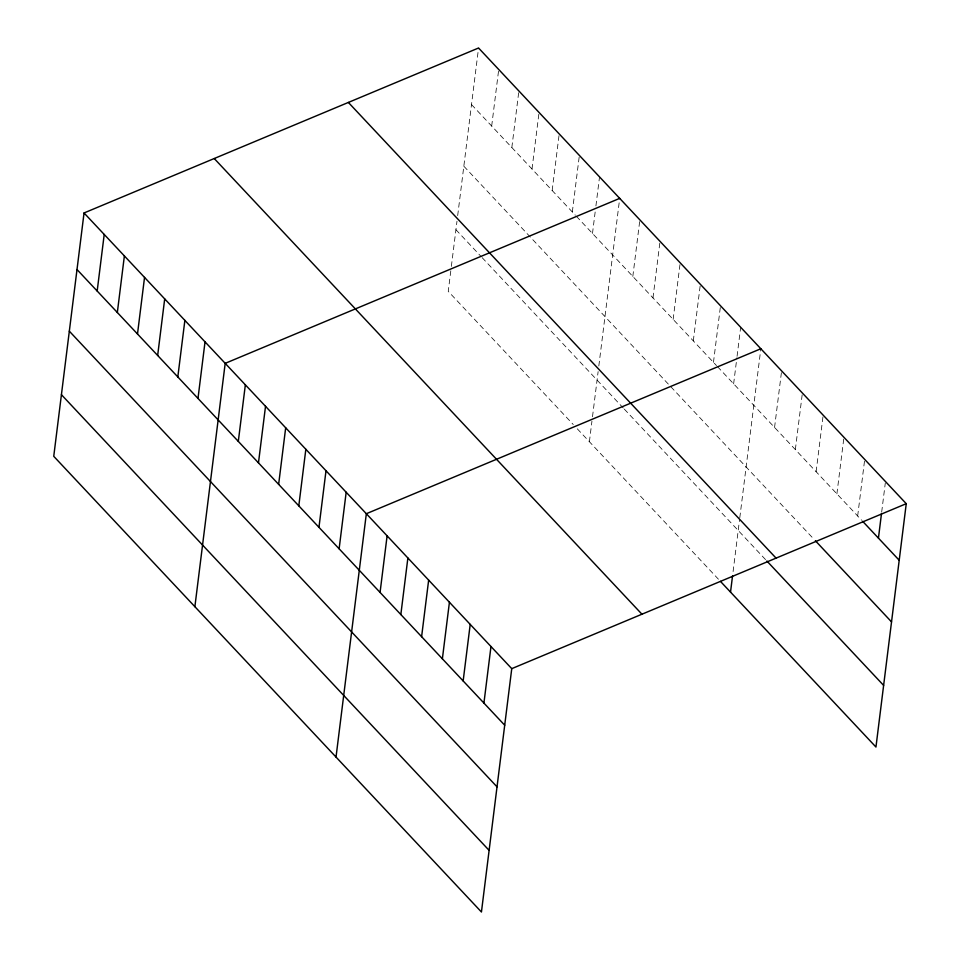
<?xml version="1.0" encoding="UTF-8"?>
<svg xmlns="http://www.w3.org/2000/svg" width="960" height="960" viewBox="0 0 960 960"><rect width="100%" height="100%" fill="white"/><g stroke="black" fill="none" stroke-linecap="round" stroke-linejoin="round"><path stroke-width="0.72" stroke-dasharray="4.8 3.6" d="M450.804 270.804L448.248 291.348L573.264 424.536M451.356 266.4L456.984 221.244M457.68 215.604L478.56 48M491.676 126.048L498.54 70.932M511.836 147.528L518.7 92.412M532.008 169.02L539.052 112.452M552.168 190.5L559.212 133.932M572.328 211.98L579.372 155.412M592.488 233.46L595.2 211.704M595.92 205.908L599.532 176.892M589.392 441.72L591.948 421.176M592.5 416.772L598.128 371.616M598.824 365.976L619.704 198.372M632.82 276.432L639.864 219.864M652.98 297.912L660.024 241.344M673.14 319.392L680.184 262.824M693.3 340.872L700.176 285.756M713.472 362.352L720.336 307.236M733.632 383.844L736.884 357.732M737.064 356.28L740.676 327.276M733.092 571.56L739.608 519.18M739.788 517.764L760.836 348.756M774.564 427.452L781.62 370.884M795.348 449.592L802.392 393.024M816.12 471.72L823.164 415.152M836.892 493.86L843.936 437.28M857.664 515.988L864.528 460.872M881.688 512.016L885.3 483M471.516 104.568L575.352 215.208M576.36 216.276L716.496 365.58M717.504 366.648L861.624 520.2M463.836 166.212L814.368 539.688M455.928 229.716L481.128 256.56M482.136 257.64L623.28 408.012M624.288 409.092L765.9 559.98M577.296 428.832L718.428 579.216"/><path stroke-width="1.44" d="M84.048 212.964L53.748 456.312L481.44 912L511.752 668.652L84.048 212.964L478.56 48L906.252 503.688L875.952 747.036L720.444 581.364M97.176 291.012L104.22 234.444M117.336 312.504L124.38 255.936M137.496 333.984L144.54 277.416M157.656 355.464L164.7 298.896M177.816 376.944L184.872 320.376M197.988 398.424L205.032 341.856M194.88 606.696L225.192 363.348L619.704 198.372M238.308 441.396L245.352 384.828M258.468 462.876L265.524 406.308M278.64 484.356L285.684 427.788M298.8 505.836L305.844 449.268M318.96 527.328L326.004 470.748M339.12 548.808L346.176 492.24M336.024 757.068L366.336 513.72L760.836 348.756M380.064 592.416L387.108 535.848M400.836 614.556L407.88 557.988M421.608 636.684L428.652 580.116M442.38 658.824L449.424 602.256M463.152 680.952L470.208 624.384M483.924 703.092L490.98 646.524M730.524 592.104L732.54 575.952M878.436 538.116L881.508 513.468M511.752 668.652L906.252 503.688M862.608 521.256L899.208 560.256M815.364 540.732L891.528 621.888M348.372 102.444L776.064 558.12M766.896 561.024L883.62 685.392M214.236 158.532L641.94 614.208M77.004 269.532L504.708 725.22M69.324 331.176L497.028 786.852M61.416 394.68L489.12 850.368"/></g></svg>
